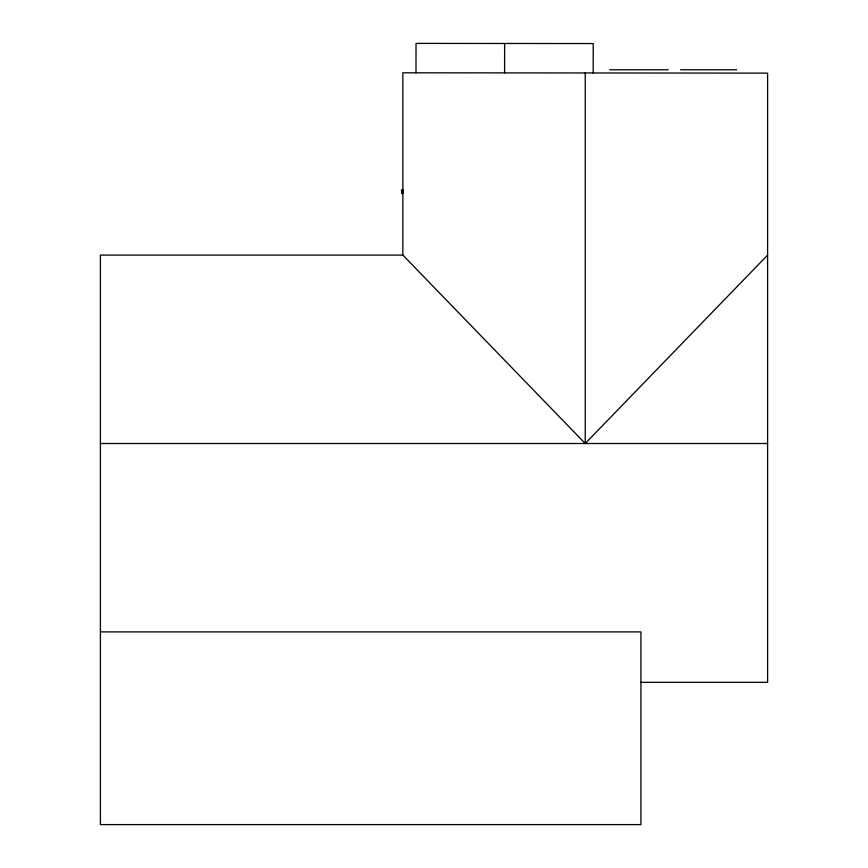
<?xml version="1.0" encoding="UTF-8"?>
<svg xmlns="http://www.w3.org/2000/svg" width="868" height="868" viewBox="0 0 868 868"><rect width="100%" height="100%" fill="white"/><g stroke="black" fill="none" stroke-linecap="round" stroke-linejoin="round"><path stroke-width="1.3" d="M415.989 72.814L416.022 43.4L593.224 43.552L593.191 72.966M504.59 72.89L504.623 43.476M640.931 682.324L767.605 682.324L767.605 73.118L402.861 72.803L402.861 255.105L585.227 443.505L767.605 255.105M609.77 69.787L668.251 69.787M680.545 69.787L736.628 69.787M402.861 190.038L401.656 190.038L401.656 193.51M401.656 190.211L402.861 190.211M401.656 190.493L402.861 190.493M401.656 190.862L402.861 190.862M401.656 191.286L402.861 191.286M401.656 191.741L402.861 191.741M401.656 192.197L402.861 192.197M401.656 192.62L402.861 192.62M401.656 192.989L402.861 192.989M401.656 193.271L402.861 193.271M401.656 193.445L402.861 193.51M402.861 255.105L100.395 255.105L100.395 824.6L640.931 824.6L640.931 631.893L100.395 631.893M100.395 443.505L767.605 443.505M585.227 72.955L585.227 443.505"/></g></svg>
